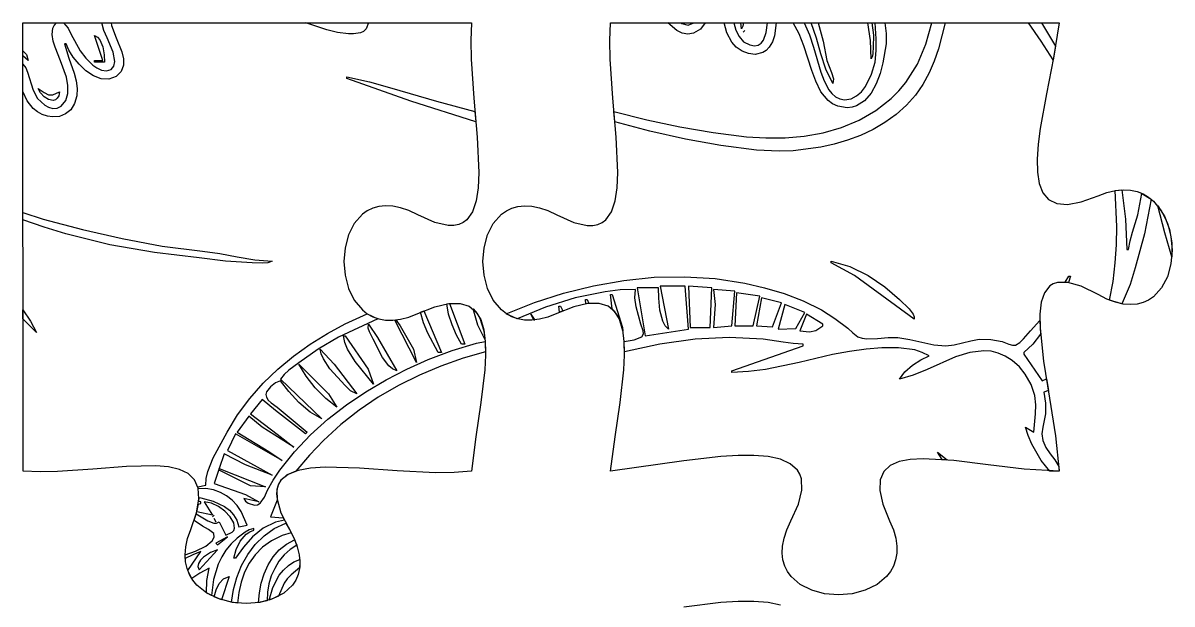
# Model space of a CAD drawing. Extents: x -47 to 700, y -217 to 268.
# Drawn here: x -46.8 to 132.5, y 174.4 to 265.1 of the extents above; entities that cross this region are included whole.
import ezdxf

# ---------------------------------------------------------------- set-up
doc = ezdxf.new("R2010")
doc.units = 0

msp = doc.modelspace()

# ---------------------------------------------------------------- linework, layer by layer
at = {"layer": 'Layer 1'}
for p, q in [((-46.77119, 265.09), (23.23151, 265.09001)), ((-46.76819, 195.09), (-46.77119, 265.09)), ((-42.226627, 263.282954), (-42.13019, 264.271661)), ((-42.13019, 264.271661), (-41.915826, 264.710324)), ((-41.915826, 264.710324), (-41.559664, 265.08997)), ((-41.559664, 265.08997), (-40.425364, 265.08997)), ((-40.425364, 265.08997), (-39.736728, 264.259872)), ((-39.736728, 264.259872), (-39.280734, 263.39241)), ((-34.128969, 263.927439), (-34.487224, 265.08997)), ((-34.487224, 265.08997), (-33.007214, 265.08997)), ((-33.629754, 262.793991), (-34.128969, 263.927439)), ((-33.007214, 265.08997), (-32.932804, 264.68794)), ((-32.932804, 264.68794), (-32.214622, 262.788272)), ((0.647061, 263.994672), (-2.648879, 265.09001)), ((-2.648879, 265.09001), (7.158791, 265.09001)), ((2.330365, 263.592295), (0.647061, 263.994672)), ((4.032371, 263.39297), (2.330365, 263.592295)), ((6.38349, 263.766728), (5.894472, 263.525043)), ((6.795506, 264.17018), (6.38349, 263.766728)), ((7.158791, 265.09001), (6.795506, 264.17018)), ((23.23151, 265.09001), (23.098992, 262.355781)), ((44.795437, 262.355771), (44.928, 265.09)), ((44.928, 265.09), (114.928, 265.09)), ((55.260939, 263.917486), (53.86139, 265.0902)), ((53.86139, 265.0902), (55.86385, 265.0902)), ((56.1053, 263.51926), (55.260939, 263.917486)), ((55.86385, 265.0902), (56.041619, 264.98995)), ((56.041619, 264.98995), (57.041163, 264.771613)), ((57.041163, 264.771613), (57.888019, 265.0902)), ((58.967353, 264.130233), (57.855989, 263.47946)), ((57.888019, 265.0902), (59.674479, 265.0902)), ((59.674479, 265.0902), (58.967353, 264.130233)), ((63.052478, 263.540706), (62.63559, 265.0902)), ((62.63559, 265.0902), (64.14609, 265.0902)), ((64.14609, 265.0902), (64.47044, 263.947051)), ((64.47044, 263.947051), (64.966097, 262.952734)), ((65.369215, 264.16934), (65.227623, 265.0902)), ((65.227623, 265.0902), (65.646718, 265.0902)), ((65.580121, 264.604716), (65.369215, 264.16934)), ((65.369215, 264.16934), (65.369215, 264.16934)), ((65.646718, 265.0902), (65.580121, 264.604716)), ((65.62915, 263.65102), (65.888047, 263.91044)), ((65.888047, 263.91044), (65.62915, 263.65102)), ((68.774204, 262.388603), (69.214244, 263.623722)), ((69.214244, 263.623722), (69.40313, 265.0902)), ((69.40313, 265.0902), (70.78031, 265.0902)), ((70.78031, 265.0902), (70.488676, 263.086816)), ((74.331691, 263.375656), (73.38991, 265.0902)), ((73.38991, 265.0902), (75.12882, 265.0902)), ((75.12882, 265.0902), (75.937216, 263.251378)), ((77.060322, 262.722278), (76.20731, 265.0902)), ((76.20731, 265.0902), (77.31009, 265.0902)), ((77.31009, 265.0902), (78.081287, 262.231461)), ((85.4523, 262.35688), (85.067321, 265.0902)), ((85.067321, 265.0902), (85.711727, 265.0902)), ((85.711727, 265.0902), (85.946077, 263.176601)), ((86.356051, 262.61491), (86.217558, 265.0902)), ((86.217558, 265.0902), (87.697568, 265.0902)), ((87.697568, 265.0902), (87.916471, 263.438652)), ((94.127085, 261.774417), (95.03868, 265.09023)), ((95.03868, 265.09023), (97.11504, 265.09023)), ((97.11504, 265.09023), (96.07831, 261.074653)), ((112.113125, 262.263751), (110.10968, 265.0902)), ((110.10968, 265.0902), (112.17622, 265.0902)), ((112.17622, 265.0902), (114.36575, 261.48785)), ((114.928, 265.09), (114.030913, 259.637148)), ((-42.035187, 262.255177), (-42.226627, 263.282954)), ((-41.742081, 261.31966), (-42.035187, 262.255177)), ((-40.014544, 261.83798), (-40.273441, 261.83798)), ((-40.273441, 261.83798), (-39.616292, 259.569801)), ((-39.612695, 260.83618), (-40.014544, 261.83798)), ((-39.280734, 263.39241), (-37.859298, 260.761844)), ((-34.31464, 259.24641), (-35.61017, 263.13299)), ((-35.61017, 263.13299), (-35.14365, 262.861965)), ((-35.14365, 262.861965), (-34.779935, 262.453901)), ((-34.779935, 262.453901), (-34.310861, 261.359461)), ((-32.673384, 260.54245), (-33.629754, 262.793991)), ((-32.214622, 262.788272), (-31.348322, 260.604595)), ((4.78633, 263.37277), (4.032371, 263.39297)), ((5.894472, 263.525043), (4.786326, 263.37282)), ((4.786326, 263.37282), (4.78633, 263.37277)), ((23.098992, 262.355781), (23.141401, 259.444776)), ((44.837805, 259.444766), (44.795437, 262.355771)), ((56.99402, 263.35078), (56.1053, 263.51926)), ((56.994026, 263.35078), (56.99402, 263.35078)), ((57.855989, 263.47946), (56.994026, 263.35078)), ((63.81536, 262.09763), (63.052478, 263.540706)), ((64.532141, 261.328546), (63.81536, 262.09763)), ((64.966097, 262.952734), (65.681555, 262.170874)), ((65.681555, 262.170874), (66.66531, 261.6651)), ((67.964172, 261.648007), (68.422864, 261.940041)), ((68.422864, 261.940041), (68.774204, 262.388603)), ((70.167642, 262.15945), (69.68787, 261.3199)), ((70.488676, 263.086816), (70.167642, 262.15945)), ((75.076327, 261.540835), (74.331691, 263.375656)), ((75.937216, 263.251378), (76.57102, 261.326791)), ((77.736905, 260.295323), (77.060322, 262.722278)), ((78.081287, 262.231461), (78.6697, 259.24664)), ((85.57892, 259.50554), (85.4523, 262.35688)), ((85.946077, 263.176601), (85.881743, 261.31938)), ((86.373997, 260.789171), (86.356051, 262.61491)), ((87.911507, 261.83821), (87.428129, 258.846425)), ((87.916471, 263.438652), (87.911507, 261.83821)), ((113.97662, 259.35826), (112.113125, 262.263751)), ((-46.771255, 259.95437), (-46.771255, 260.76207)), ((-46.771255, 260.76207), (-46.226471, 260.141981)), ((-46.226471, 260.141981), (-45.97337, 259.24692)), ((-40.892807, 259.174196), (-41.742081, 261.31966)), ((-38.929844, 259.735155), (-39.612695, 260.83618)), ((-37.859298, 260.761844), (-36.971794, 259.589681)), ((-34.310861, 261.359461), (-34.102835, 260.115286)), ((-34.102835, 260.115286), (-34.05574, 258.98699)), ((-32.452291, 259.081431), (-32.673384, 260.54245)), ((-31.348322, 260.604595), (-31.099472, 259.512305)), ((65.436071, 260.713268), (64.532141, 261.328546)), ((66.45026, 260.310483), (65.436071, 260.713268)), ((67.49782, 260.17888), (66.45026, 260.310483)), ((66.66531, 261.6651), (67.383272, 261.545394)), ((67.383272, 261.545394), (67.964172, 261.648007)), ((68.690572, 260.461323), (67.49782, 260.17888)), ((67.49782, 260.17888), (67.49782, 260.17888)), ((69.22193, 260.812247), (68.690572, 260.461323)), ((69.68787, 261.3199), (69.22193, 260.812247)), ((76.33805, 257.69273), (75.076327, 261.540835)), ((76.57102, 261.326791), (77.71988, 257.43331)), ((78.501868, 257.898123), (77.736905, 260.295323)), ((85.832989, 260.349861), (85.768023, 259.907501)), ((85.881743, 261.31938), (85.832989, 260.349861)), ((86.18345, 258.98774), (86.373997, 260.789171)), ((92.79359, 258.65569), (94.127085, 261.774417)), ((96.07831, 261.074653), (95.411905, 259.146208)), ((114.36575, 261.48785), (113.97662, 259.35826)), ((-45.97337, 259.24692), (-46.771255, 259.95437)), ((-46.77072, 254.3852), (-46.77072, 258.66659)), ((-46.77072, 258.66659), (-46.341645, 258.089615)), ((-45.97337, 259.24692), (-45.97337, 259.24692)), ((-39.996582, 256.61296), (-40.892807, 259.174196)), ((-39.616292, 259.569801), (-38.801404, 257.237334)), ((-38.02509, 258.636643), (-38.929844, 259.735155)), ((-36.957538, 257.642385), (-38.02509, 258.636643)), ((-36.971794, 259.589681), (-35.868544, 258.5126)), ((-35.868544, 258.5126), (-35.258688, 258.081686)), ((-35.61017, 258.98699), (-35.61017, 259.24641)), ((-35.61017, 259.24641), (-34.31464, 259.24641)), ((-34.05574, 258.98699), (-35.61017, 258.98699)), ((-33.018584, 257.82169), (-32.586384, 258.345172)), ((-32.586384, 258.345172), (-32.452291, 259.081431)), ((-31.101406, 258.476275), (-31.45006, 257.538926)), ((-31.099472, 259.512305), (-31.101406, 258.476275)), ((23.141401, 259.444776), (23.556348, 253.34251)), ((45.252687, 253.3425), (44.837805, 259.444766)), ((78.6697, 259.24664), (79.394536, 257.347446)), ((85.768023, 259.907501), (85.57892, 259.50554)), ((85.57892, 259.50554), (85.57892, 259.50554)), ((85.618033, 257.09087), (86.18345, 258.98774)), ((87.428129, 258.846425), (86.978299, 257.184287)), ((90.99514, 255.803633), (92.79359, 258.65569)), ((95.411905, 259.146208), (94.609003, 257.28685)), ((114.030913, 259.637148), (112.935662, 254.028438)), ((113.97662, 259.35826), (113.97662, 259.35826)), ((-46.341645, 258.089615), (-46.060171, 257.43308)), ((-46.060171, 257.43308), (-45.207192, 254.573307)), ((-39.747416, 255.319842), (-39.996582, 256.61296)), ((-38.801404, 257.237334), (-38.492668, 256.057214)), ((-35.786288, 256.85412), (-36.957538, 257.642385)), ((-34.570443, 256.373588), (-35.786288, 256.85412)), ((-35.258688, 258.081686), (-34.529367, 257.74311)), ((-34.529367, 257.74311), (-33.757145, 257.616552)), ((-33.757145, 257.616552), (-33.018584, 257.82169)), ((-32.241374, 256.74268), (-33.369104, 256.302528)), ((-31.45006, 257.538926), (-32.241374, 256.74268)), ((3.7729, 256.39645), (3.7729, 256.65586)), ((3.7729, 256.65586), (7.297051, 255.876337)), ((76.933587, 256.018507), (76.33805, 257.69273)), ((77.71988, 257.43331), (78.234345, 256.062655)), ((79.62002, 255.61947), (78.501868, 257.898123)), ((79.394536, 257.347446), (79.693713, 256.37165)), ((84.688541, 255.170955), (85.618033, 257.09087)), ((86.978299, 257.184287), (86.362405, 255.565886)), ((94.609003, 257.28685), (93.641251, 255.508721)), ((-44.030823, 254.157088), (-44.41945, 254.84202)), ((-44.41945, 254.84202), (-43.462072, 254.233775)), ((-39.746376, 254.094879), (-39.747416, 255.319842)), ((-38.492668, 256.057214), (-38.333927, 254.873289)), ((-38.333927, 254.873289), (-38.388327, 253.689648)), ((-33.369104, 256.302528), (-34.570443, 256.373588)), ((13.727219, 252.862149), (3.7729, 256.39645)), ((7.297051, 255.876337), (10.803966, 254.911173)), ((10.803966, 254.911173), (17.7643, 252.85558)), ((77.730726, 254.361555), (76.933587, 256.018507)), ((78.234345, 256.062655), (78.9864, 254.663039)), ((78.9864, 254.663039), (79.469539, 254.056925)), ((79.62003, 255.61947), (79.62002, 255.61947)), ((79.693713, 256.37165), (79.62003, 255.61947)), ((84.063559, 254.34714), (84.688541, 255.170955)), ((86.362405, 255.565886), (85.559973, 254.107146)), ((89.908102, 254.499351), (90.99514, 255.803633)), ((93.641251, 255.508721), (92.480299, 253.823963)), ((-46.121946, 252.952126), (-46.77072, 254.3852)), ((-45.19614, 251.73317), (-46.121946, 252.952126)), ((-45.207192, 254.573307), (-44.523892, 253.310501)), ((-44.523892, 253.310501), (-43.382811, 252.25148)), ((-43.44659, 253.563111), (-44.030823, 254.157088)), ((-43.462072, 254.233775), (-42.788377, 253.873102)), ((-42.76536, 253.150606), (-43.44659, 253.563111)), ((-42.788377, 253.873102), (-42.088152, 253.867312)), ((-42.08574, 253.01009), (-42.76536, 253.150606)), ((-42.088152, 253.867312), (-41.05118, 254.32371)), ((-41.719802, 253.093961), (-42.08574, 253.01009)), ((-42.08574, 253.01009), (-42.08574, 253.01009)), ((-41.411246, 253.327847), (-41.719802, 253.093961)), ((-41.181297, 253.73126), (-41.411246, 253.327847)), ((-41.05118, 254.32371), (-41.181297, 253.73126)), ((-40.835161, 252.07888), (-40.080084, 252.995436)), ((-40.080084, 252.995436), (-39.746376, 254.094879)), ((-38.388327, 253.689648), (-38.719011, 252.51038)), ((23.8828, 249.678), (13.727219, 252.862149)), ((17.7643, 252.85558), (23.7443, 251.25154)), ((23.556348, 253.34251), (24.087058, 247.283369)), ((45.783352, 247.283359), (45.252687, 253.3425)), ((78.846453, 252.966788), (77.730726, 254.361555)), ((79.560343, 252.444259), (78.846453, 252.966788)), ((79.469539, 254.056925), (80.033693, 253.569038)), ((80.033693, 253.569038), (80.686068, 253.241199)), ((80.686068, 253.241199), (81.43387, 253.11523)), ((81.43387, 253.11523), (82.445707, 253.261363)), ((82.445707, 253.261363), (83.319109, 253.691305)), ((84.550525, 252.92399), (83.313585, 252.132343)), ((83.319109, 253.691305), (84.063559, 254.34714)), ((85.559973, 254.107146), (84.550525, 252.92399)), ((86.29429, 251.420741), (88.68868, 253.28783)), ((88.68868, 253.28783), (89.908102, 254.499351)), ((92.480299, 253.823963), (91.097792, 252.244718)), ((112.935662, 254.028438), (111.977519, 248.638633)), ((-44.528771, 251.193753), (-45.19614, 251.73317)), ((-43.776536, 250.79041), (-44.528771, 251.193753)), ((-43.382811, 252.25148), (-42.781, 251.932267)), ((-42.781, 251.932267), (-42.12325, 251.747085)), ((-42.12325, 251.747085), (-41.458369, 251.77095)), ((-41.458369, 251.77095), (-40.835161, 252.07888)), ((-39.318315, 251.542787), (-40.133214, 250.882292)), ((-38.719011, 252.51038), (-39.318315, 251.542787)), ((23.7443, 251.25154), (23.882793, 249.678)), ((45.57867, 249.67823), (45.44018, 251.25178)), ((45.44018, 251.25178), (50.574418, 249.992253)), ((80.39775, 252.07912), (79.560343, 252.444259)), ((81.82867, 251.84813), (80.39775, 252.07912)), ((81.828677, 251.84813), (81.82867, 251.84813)), ((82.603407, 251.919562), (81.828677, 251.84813)), ((83.313585, 252.132343), (82.603407, 251.919562)), ((83.705953, 249.927779), (86.29429, 251.420741)), ((91.097792, 252.244718), (89.46538, 250.78313)), ((-42.970844, 250.53043), (-43.776536, 250.79041)), ((-42.1431, 250.4211), (-42.970844, 250.53043)), ((-42.143091, 250.4211), (-42.1431, 250.4211)), ((-41.097031, 250.513522), (-42.143091, 250.4211)), ((-40.133214, 250.882292), (-41.097031, 250.513522)), ((23.882793, 249.678), (23.8828, 249.678)), ((51.064132, 248.211045), (45.57867, 249.67823)), ((50.574418, 249.992253), (55.744416, 248.884331)), ((80.960166, 248.782191), (83.705953, 249.927779)), ((87.725404, 249.537463), (85.875041, 248.456041)), ((89.46538, 250.78313), (87.725404, 249.537463)), ((56.584726, 246.957768), (51.064132, 248.211045)), ((55.744416, 248.884331), (60.938972, 247.979317)), ((60.938972, 247.979317), (66.14688, 247.32851)), ((75.142229, 247.426125), (78.093425, 247.957224)), ((78.093425, 247.957224), (80.960166, 248.782191)), ((83.930991, 247.534109), (81.909951, 246.766914)), ((85.875041, 248.456041), (83.930991, 247.534109)), ((111.977519, 248.638633), (111.654637, 246.142935)), ((24.087058, 247.283369), (24.344237, 241.76751)), ((46.0405, 241.7675), (45.783352, 247.283359)), ((62.132968, 245.959104), (56.584726, 246.957768)), ((67.70137, 245.25576), (62.132968, 245.959104)), ((66.14688, 247.32851), (69.132459, 247.138521)), ((69.132459, 247.138521), (72.143074, 247.162142)), ((72.143074, 247.162142), (75.142229, 247.426125)), ((77.7037, 245.67771), (73.38988, 245.15039)), ((79.828622, 246.149699), (77.7037, 245.67771)), ((81.909951, 246.766914), (79.828622, 246.149699)), ((111.654637, 246.142935), (111.491759, 243.8425)), ((71.23397, 245.08575), (67.70137, 245.25576)), ((73.38988, 245.15039), (71.23394, 245.08579)), ((71.23394, 245.08579), (71.23397, 245.08575)), ((111.491759, 243.8425), (111.530795, 241.784175)), ((24.344237, 241.76751), (24.248599, 239.36961)), ((45.944851, 239.3696), (46.0405, 241.7675)), ((111.530795, 241.784175), (111.813654, 240.014805)), ((24.248599, 239.36961), (23.938592, 237.295088)), ((45.634836, 237.295078), (45.944851, 239.3696)), ((111.813654, 240.014805), (112.382246, 238.581235)), ((112.382246, 238.581235), (113.278479, 237.530313)), ((120.978, 238.09), (122.376633, 238.606979)), ((122.376633, 238.606979), (123.685031, 238.918564)), ((123.63697, 238.90941), (124.69478, 239.0262)), ((123.915891, 233.293651), (123.63697, 238.90941)), ((123.685031, 238.918564), (124.903195, 239.038856)), ((124.69478, 239.0262), (125.276168, 234.444023)), ((124.903195, 239.038856), (126.031125, 238.981953)), ((126.031125, 238.981953), (127.06882, 238.761954)), ((127.06882, 238.761954), (128.016281, 238.392959)), ((127.20781, 235.15047), (127.81501, 238.48101)), ((127.81501, 238.48101), (129.27073, 237.58908)), ((23.938592, 237.295088), (23.365556, 235.606465)), ((45.061794, 235.606455), (45.634836, 237.295078)), ((113.278479, 237.530313), (114.544262, 236.908882)), ((114.544262, 236.908882), (116.221506, 236.763789)), ((116.221506, 236.763789), (118.352119, 237.14188)), ((118.352119, 237.14188), (120.97801, 238.09)), ((120.97801, 238.09), (120.978, 238.09)), ((128.016281, 238.392959), (128.873508, 237.889066)), ((129.27073, 237.58908), (128.216918, 232.182441)), ((128.873508, 237.889066), (129.6405, 237.264375)), ((129.6405, 237.264375), (130.903781, 235.708994)), ((-46.769823, 234.37099), (-46.769823, 235.5182)), ((-46.769823, 235.5182), (-43.641843, 234.4609)), ((6.18927, 235.214385), (4.925989, 233.790254)), ((6.956262, 235.759389), (6.18927, 235.214385)), ((7.813489, 236.174219), (6.956262, 235.759389)), ((8.76095, 236.444777), (7.813489, 236.174219)), ((9.798645, 236.556963), (8.76095, 236.444777)), ((10.926575, 236.496679), (9.798645, 236.556963)), ((12.144739, 236.249824), (10.926575, 236.496679)), ((13.453137, 235.802301), (12.144739, 236.249824)), ((14.85177, 235.14001), (13.453137, 235.802301)), ((17.46988, 233.961348), (14.85177, 235.14001)), ((23.365556, 235.606465), (22.480828, 234.36626)), ((26.622219, 233.790244), (27.8855, 235.214375)), ((27.8855, 235.214375), (28.652492, 235.759379)), ((28.652492, 235.759379), (29.509719, 236.174209)), ((29.509719, 236.174209), (30.45718, 236.444767)), ((30.45718, 236.444767), (31.494875, 236.556953)), ((31.494875, 236.556953), (32.622805, 236.496669)), ((32.622805, 236.496669), (33.840969, 236.249814)), ((33.840969, 236.249814), (35.149367, 235.802291)), ((35.149367, 235.802291), (36.548, 235.14)), ((36.548, 235.14), (39.16611, 233.961338)), ((44.177062, 234.36625), (45.061794, 235.606455)), ((126.37794, 232.442974), (127.20781, 235.15047)), ((131.40653, 232.31652), (130.31099, 236.54004)), ((130.31099, 236.54004), (131.389577, 234.826889)), ((130.903781, 235.708994), (131.806125, 233.839609)), ((-43.45593, 233.185456), (-46.769823, 234.37099)), ((-43.641843, 234.4609), (-37.505537, 232.840385)), ((-40.083382, 232.146514), (-43.45593, 233.185456)), ((4.925989, 233.790254), (4.023645, 232.014619)), ((19.581652, 233.481182), (17.46988, 233.961348)), ((20.462868, 233.483498), (19.581652, 233.481182)), ((21.235748, 233.636992), (20.462868, 233.483498)), ((21.906374, 233.933852), (21.235748, 233.636992)), ((22.480828, 234.36626), (21.906374, 233.933852)), ((25.719875, 232.014609), (26.622219, 233.790244)), ((39.16611, 233.961338), (41.277883, 233.481172)), ((41.277883, 233.481172), (42.159099, 233.483488)), ((42.159099, 233.483488), (42.931979, 233.636982)), ((42.931979, 233.636982), (43.602606, 233.933842)), ((43.602606, 233.933842), (44.177062, 234.36625)), ((123.865048, 230.47336), (123.915891, 233.293651)), ((125.276168, 234.444023), (125.48026, 229.70946)), ((131.389577, 234.826889), (132.111573, 232.85826)), ((131.806125, 233.839609), (132.347531, 231.769014)), ((-33.210204, 230.467225), (-40.083382, 232.146514)), ((-37.505537, 232.840385), (-31.300738, 231.415178)), ((-31.300738, 231.415178), (-25.048141, 230.260454)), ((4.023645, 232.014619), (3.482239, 230.000274)), ((25.178469, 230.000264), (25.719875, 232.014609)), ((125.973888, 231.080925), (126.37794, 232.442974)), ((128.216918, 232.182441), (126.77579, 226.85948)), ((132.48657, 228.59685), (131.40653, 232.31652)), ((132.111573, 232.85826), (132.477172, 230.744723)), ((132.347531, 231.769014), (132.528, 229.61)), ((-26.246061, 229.250761), (-33.210204, 230.467225)), ((-25.048141, 230.260454), (-18.768443, 229.45139)), ((3.482239, 230.000274), (3.30177, 227.86001)), ((24.998, 227.86), (25.178469, 230.000264)), ((123.66697, 227.63671), (123.865048, 230.47336)), ((125.48026, 229.70946), (125.73968, 229.70946)), ((125.73968, 229.70946), (125.973888, 231.080925)), ((132.528, 229.61), (132.347531, 227.475361)), ((132.477172, 230.744723), (132.48657, 228.59685)), ((-19.286723, 228.41476), (-26.246061, 229.250761)), ((-15.151629, 227.92567), (-19.286723, 228.41476)), ((-18.768443, 229.45139), (-16.054399, 229.073787)), ((-16.054399, 229.073787), (-13.333293, 228.578284)), ((-10.995753, 227.63755), (-15.151629, 227.92567)), ((-13.333293, 228.578284), (-10.609262, 228.130726)), ((-10.609262, 228.130726), (-7.886443, 227.89696)), ((-7.886443, 227.89696), (-8.5384, 227.640084)), ((3.30177, 227.86001), (3.482239, 225.706621)), ((25.178469, 225.706611), (24.998, 227.86)), ((79.36067, 227.63688), (79.36067, 227.89629)), ((79.36067, 227.89629), (82.253649, 227.049833)), ((132.48657, 228.59685), (132.48657, 228.59685)), ((-9.355023, 227.57505), (-10.995753, 227.63755)), ((-8.5384, 227.640084), (-9.355083, 227.57502)), ((-9.355083, 227.57502), (-9.355023, 227.57505)), ((82.98784, 225.65095), (79.36067, 227.63688)), ((82.253649, 227.049833), (85.088789, 225.671451)), ((123.328224, 224.737838), (123.66697, 227.63671)), ((126.77579, 226.85948), (125.976385, 224.244281)), ((132.347531, 227.475361), (131.806125, 225.477891)), ((3.482239, 225.706621), (4.023645, 223.652901)), ((25.719875, 223.652891), (25.178469, 225.706611)), ((42.239112, 224.067652), (46.969684, 224.901204)), ((46.969684, 224.901204), (51.737546, 225.380762)), ((51.737546, 225.380762), (56.505014, 225.480849)), ((56.505014, 225.480849), (61.234409, 225.175984)), ((61.234409, 225.175984), (65.888047, 224.44069)), ((65.888047, 224.44069), (68.9621, 223.730645)), ((92.31543, 218.82759), (82.98784, 225.65095)), ((85.088789, 225.671451), (87.715644, 223.915656)), ((113.993765, 224.376575), (113.443, 224.033437)), ((114.644514, 224.58813), (113.993765, 224.376575)), ((116.269484, 224.587617), (114.644514, 224.58813)), ((115.84161, 224.64101), (116.41211, 225.56395)), ((116.36147, 224.56971), (115.84161, 224.64101)), ((118.364963, 223.974155), (116.269484, 224.587617)), ((116.67101, 225.56395), (116.36147, 224.5697)), ((116.36147, 224.5697), (116.36147, 224.56971)), ((116.41211, 225.56395), (116.67101, 225.56395)), ((122.78847, 221.8169), (123.328224, 224.737838)), ((125.976385, 224.244281), (124.91958, 221.73421)), ((131.806125, 225.477891), (130.903781, 223.730381)), ((4.023645, 223.652901), (4.925989, 221.811641)), ((26.622219, 221.811631), (25.719875, 223.652891)), ((33.040562, 221.440486), (37.583511, 222.905587)), ((37.583511, 222.905587), (42.239112, 224.067652)), ((44.051485, 223.137205), (39.374844, 222.166043)), ((46.414066, 223.399988), (44.051485, 223.137205)), ((45.16278, 220.45023), (44.900779, 222.71418)), ((44.900779, 222.71418), (45.160195, 222.71418)), ((45.160195, 222.71418), (46.800925, 217.53207)), ((48.787817, 223.49139), (46.414066, 223.399988)), ((48.711688, 222.166713), (48.787817, 223.49139)), ((52.414534, 223.75081), (49.0461, 223.75081)), ((49.0461, 223.75081), (50.3418, 216.23705)), ((52.439771, 222.138834), (52.414534, 223.75081)), ((56.560024, 224.00971), (52.673954, 224.00971)), ((52.673954, 224.00971), (53.969484, 217.27317)), ((57.07834, 217.27317), (56.560024, 224.00971)), ((60.70545, 223.75081), (57.07828, 224.00971)), ((57.07828, 224.00971), (57.3377, 217.53207)), ((60.44655, 217.53207), (60.70545, 223.75081)), ((64.333136, 223.23249), (60.964866, 223.49139)), ((60.964866, 223.49139), (61.223763, 221.15975)), ((63.81482, 217.79148), (64.333136, 223.23249)), ((64.59202, 222.97359), (64.33313, 217.79148)), ((68.21971, 222.45528), (64.59202, 222.97359)), ((67.18308, 217.79148), (68.21971, 222.45528)), ((68.9621, 223.730645), (72.023141, 222.838356)), ((72.023141, 222.838356), (74.99631, 221.710862)), ((87.715644, 223.915656), (89.98377, 221.93696)), ((112.617893, 222.981284), (112.122141, 221.489414)), ((113.443, 224.033437), (112.617893, 222.981284)), ((120.978, 222.69), (118.364963, 223.974155)), ((122.376633, 221.984115), (120.978, 222.69)), ((129.6405, 222.345625), (128.873508, 221.824528)), ((130.903781, 223.730381), (129.6405, 222.345625)), ((4.925989, 221.811641), (6.18927, 220.295635)), ((14.85177, 219.74001), (17.499543, 220.793623)), ((17.499543, 220.793623), (19.692395, 221.30501)), ((19.354937, 221.25295), (19.807622, 221.31705)), ((19.652553, 219.610827), (19.354937, 221.25295)), ((19.692395, 221.30501), (21.467122, 221.31624)), ((19.807622, 221.31705), (22.168202, 214.94225)), ((21.467122, 221.31624), (22.86052, 220.869385)), ((22.86052, 220.869385), (23.909387, 220.006514)), ((27.8855, 220.295625), (26.622219, 221.811631)), ((28.647947, 219.69783), (33.040562, 221.440486)), ((34.787915, 220.714988), (30.320717, 218.92113)), ((39.374844, 222.166043), (34.787915, 220.714988)), ((39.195773, 220.793613), (36.548, 219.74)), ((36.95083, 219.92055), (36.86866, 220.90085)), ((36.86866, 220.90085), (37.128076, 220.90085)), ((37.128076, 220.90085), (37.454154, 220.13914)), ((41.388625, 221.305), (39.195773, 220.793613)), ((41.05084, 221.25225), (41.01415, 221.93696)), ((41.01415, 221.93696), (41.273566, 221.93696)), ((41.503526, 221.31633), (41.05084, 221.25223)), ((41.05084, 221.25223), (41.05084, 221.25225)), ((41.273566, 221.93696), (41.503526, 221.31633)), ((43.163352, 221.31623), (41.388625, 221.305)), ((44.55675, 220.869375), (43.163352, 221.31623)), ((45.605617, 220.006504), (44.55675, 220.869375)), ((48.919449, 220.753455), (48.711688, 222.166713)), ((49.650814, 218.05038), (48.919449, 220.753455)), ((52.611412, 220.262638), (52.439771, 222.138834)), ((61.223763, 221.15975), (60.96487, 217.53207)), ((68.47862, 222.19587), (67.701406, 217.79148)), ((71.58799, 221.41865), (68.47862, 222.19587)), ((70.20616, 217.66177), (71.58799, 221.41865)), ((72.10581, 221.15975), (71.0697, 217.27317)), ((75.21518, 219.86422), (72.10581, 221.15975)), ((74.99631, 221.710862), (77.806747, 220.2952)), ((89.98377, 221.93696), (91.498205, 220.46254)), ((112.122141, 221.489414), (111.908693, 219.615571)), ((123.685031, 221.495811), (122.376633, 221.984115)), ((124.67104, 221.25725), (122.78847, 221.8169)), ((124.903195, 221.210988), (123.685031, 221.495811)), ((124.91958, 221.73421), (124.67101, 221.25724)), ((124.67101, 221.25724), (124.67104, 221.25725)), ((126.031125, 221.115547), (124.903195, 221.210988)), ((127.06882, 221.195389), (126.031125, 221.115547)), ((128.016281, 221.436416), (127.06882, 221.195389)), ((128.873508, 221.824528), (128.016281, 221.436416)), ((-46.769233, 218.91149), (-46.769233, 220.2835)), ((-46.769233, 220.2835), (-45.578043, 218.542963)), ((-44.678923, 216.75555), (-46.769233, 218.91149)), ((8.624864, 218.92174), (2.477434, 216.02114)), ((3.514064, 218.09337), (6.952094, 219.69844)), ((6.18927, 220.295635), (6.956262, 219.69485)), ((6.952094, 219.69844), (8.624864, 218.92174)), ((6.956262, 219.69485), (7.813489, 219.217676)), ((7.813489, 219.217676), (8.76095, 218.878212)), ((8.76095, 218.878212), (9.798645, 218.690557)), ((10.926575, 218.66881), (12.144739, 218.827071)), ((12.144739, 218.827071), (13.453137, 219.179437)), ((13.453137, 219.179437), (14.85177, 219.74001)), ((15.254927, 219.92125), (15.758255, 220.13984)), ((15.702403, 218.278128), (15.254927, 219.92125)), ((15.758255, 220.13984), (18.541035, 213.6467)), ((20.189892, 217.941534), (19.652553, 219.610827)), ((24.216706, 217.928139), (23.466837, 220.45093)), ((23.466837, 220.45093), (24.064124, 219.808017)), ((23.909387, 220.006514), (24.65052, 218.769698)), ((24.064124, 219.808017), (24.537854, 219.014733)), ((24.537854, 219.014733), (25.153557, 217.02169)), ((24.65052, 218.769698), (25.120715, 217.201006)), ((28.652492, 219.69484), (27.8855, 220.295625)), ((30.320717, 218.92113), (28.647947, 219.69783)), ((29.509719, 219.217666), (28.652492, 219.69484)), ((30.45718, 218.878202), (29.509719, 219.217666)), ((31.494875, 218.690547), (30.45718, 218.878202)), ((32.93353, 218.69789), (32.464307, 219.60532)), ((32.464307, 219.60532), (33.121114, 218.71546)), ((33.840969, 218.827061), (32.622805, 218.6688)), ((35.149367, 219.179427), (33.840969, 218.827061)), ((36.548, 219.74), (35.149367, 219.179427)), ((37.454154, 220.13914), (36.950827, 219.92055)), ((36.950827, 219.92055), (36.95083, 219.92055)), ((45.760068, 219.807317), (45.16278, 220.45023)), ((46.34675, 218.769688), (45.605617, 220.006504)), ((46.233798, 219.014033), (45.760068, 219.807317)), ((46.8495, 217.02099), (46.233798, 219.014033)), ((46.816945, 217.200996), (46.34675, 218.769688)), ((53.073351, 218.511117), (52.611412, 220.262638)), ((73.83387, 217.40287), (75.21518, 219.86422)), ((75.47412, 219.60532), (74.43801, 217.01427)), ((78.06518, 218.05038), (75.47412, 219.60532)), ((77.806747, 220.2952), (79.929531, 218.943808)), ((79.929531, 218.943808), (81.952227, 217.44525)), ((91.498205, 220.46254), (92.141382, 219.605611)), ((92.141382, 219.605611), (92.305467, 219.199297)), ((92.305467, 219.199297), (92.31541, 218.82759)), ((92.31541, 218.82759), (92.31543, 218.82759)), ((111.908693, 219.615571), (111.9305, 217.4175)), ((-45.578043, 218.542963), (-44.678923, 216.75555)), ((0.736039, 216.598257), (3.514064, 218.09337)), ((7.118422, 217.426973), (7.140685, 218.0516)), ((7.283217, 216.859915), (7.118422, 217.426973)), ((7.140685, 218.0516), (8.52299, 215.978)), ((9.798645, 218.690557), (10.926575, 218.66881)), ((11.237597, 218.69859), (11.425182, 218.71619)), ((14.654447, 212.09227), (11.237597, 218.69859)), ((11.425182, 218.71619), (12.107311, 217.79222)), ((12.107311, 217.79222), (14.180051, 214.16505)), ((16.411696, 216.675818), (15.702403, 218.278128)), ((20.883621, 216.350269), (20.189892, 217.941534)), ((25.277577, 215.71944), (24.216706, 217.928139)), ((25.120715, 217.201006), (25.35677, 215.34251)), ((25.153557, 217.02169), (25.277577, 215.71944)), ((32.622805, 218.6688), (31.494875, 218.690547)), ((33.121114, 218.71546), (32.93353, 218.69786)), ((32.93353, 218.69786), (32.93353, 218.69789)), ((46.800925, 217.53207), (46.8495, 217.02099)), ((47.053, 215.3425), (46.816945, 217.200996)), ((49.999571, 217.044774), (49.650814, 218.05038)), ((50.035248, 216.532306), (49.999571, 217.044774)), ((50.3418, 216.23705), (57.07834, 217.27317)), ((53.45815, 217.803641), (53.073351, 218.511117)), ((53.969484, 217.27317), (53.45815, 217.803641)), ((57.3377, 217.53207), (60.44655, 217.53207)), ((60.96487, 217.53207), (63.81482, 217.79148)), ((64.33313, 217.79148), (67.18308, 217.79148)), ((67.701406, 217.79148), (70.20616, 217.66177)), ((71.0697, 217.27317), (73.83387, 217.40287)), ((74.43801, 217.01427), (75.948, 216.88921)), ((75.948, 216.88921), (76.971381, 217.055364)), ((76.971381, 217.055364), (78.06518, 217.79148)), ((78.06518, 217.79148), (78.06518, 218.05038)), ((81.952227, 217.44525), (82.700788, 216.733586)), ((109.368244, 215.796525), (110.452817, 217.01323)), ((110.452817, 217.01323), (111.893037, 218.62502)), ((111.893037, 218.62502), (111.993287, 216.52489)), ((111.9305, 217.4175), (112.491672, 212.279648)), ((-44.678923, 216.75555), (-44.678923, 216.75555)), ((-1.960028, 214.924093), (0.736039, 216.598257)), ((2.477434, 216.02114), (-0.713319, 214.180411)), ((3.454543, 215.196158), (3.254097, 216.23775)), ((3.254097, 216.23775), (3.513513, 216.23775)), ((3.857934, 214.18344), (3.454543, 215.196158)), ((3.513513, 216.23775), (7.097793, 211.05564)), ((7.875007, 215.71944), (7.283217, 216.859915)), ((9.33694, 212.868814), (7.875007, 215.71944)), ((8.52299, 215.978), (11.545587, 210.79674)), ((18.022717, 213.6467), (16.411696, 216.675818)), ((21.650407, 214.94223), (20.883621, 216.350269)), ((23.982576, 215.11478), (25.356656, 215.34577)), ((25.356656, 215.34577), (25.396966, 213.76344)), ((25.35677, 215.34251), (25.395481, 213.23628)), ((47.091711, 213.23627), (47.053, 215.3425)), ((47.05304, 215.34512), (48.587401, 215.610788)), ((47.09283, 213.76279), (47.05304, 215.34512)), ((48.587401, 215.610788), (49.78052, 216.10735)), ((49.78052, 216.10735), (50.035248, 216.532306)), ((58.11543, 215.71771), (52.58883, 214.962914)), ((63.432895, 215.96857), (58.11543, 215.71771)), ((68.73803, 215.71771), (63.432895, 215.96857)), ((71.842846, 215.254284), (68.73803, 215.71771)), ((73.402546, 215.033875), (71.842846, 215.254284)), ((75.948, 216.88921), (75.948, 216.88921)), ((82.700788, 216.733586), (83.506657, 216.10683)), ((83.506657, 216.10683), (84.158416, 215.879905)), ((84.158416, 215.879905), (84.901942, 215.775062)), ((84.901942, 215.775062), (86.552487, 215.807863)), ((86.552487, 215.807863), (88.234675, 215.95772)), ((88.234675, 215.95772), (89.724887, 215.97712)), ((89.724887, 215.97712), (91.589802, 215.67395)), ((91.589802, 215.67395), (93.482013, 215.239805)), ((93.482013, 215.239805), (95.374098, 214.850435)), ((99.823122, 215.137783), (101.131233, 215.486215)), ((101.131233, 215.486215), (102.420747, 215.71771)), ((102.420747, 215.71771), (104.248396, 215.688025)), ((104.248396, 215.688025), (106.048437, 215.37199)), ((106.048437, 215.37199), (107.078514, 214.943989)), ((108.121177, 214.81079), (108.757391, 215.205493)), ((108.757391, 215.205493), (109.368244, 215.796525)), ((111.993287, 216.52489), (110.796889, 214.962706)), ((-4.547535, 213.072486), (-1.960028, 214.924093)), ((-0.713319, 214.180411), (-3.740796, 212.04878)), ((-0.21703, 213.413727), (-0.373063, 214.16501)), ((-0.373063, 214.16501), (1.786497, 211.83285)), ((0.109617, 212.640314), (-0.21703, 213.413727)), ((5.086246, 212.24534), (3.857934, 214.18344)), ((14.180051, 214.16505), (14.654447, 212.09227)), ((16.468826, 212.52372), (20.176246, 213.958533)), ((18.541035, 213.6467), (18.022717, 213.6467)), ((20.176246, 213.958533), (23.982576, 215.11478)), ((22.168202, 214.94225), (21.650407, 214.94223)), ((25.396966, 213.76344), (21.89177, 212.743745)), ((52.58883, 214.962914), (47.09283, 213.76279)), ((63.81535, 210.79501), (74.95625, 214.68159)), ((74.95625, 214.94049), (73.402546, 215.033875)), ((74.95625, 214.68159), (74.95625, 214.94049)), ((82.179316, 213.81197), (79.5605, 213.309287)), ((84.80215, 214.16328), (82.179316, 213.81197)), ((87.243428, 214.360584), (84.80215, 214.16328)), ((89.840545, 214.38019), (87.243428, 214.360584)), ((92.379942, 214.032184), (89.840545, 214.38019)), ((93.561258, 213.660977), (92.379942, 214.032184)), ((94.64806, 213.12665), (93.561258, 213.660977)), ((95.374098, 214.850435), (97.238637, 214.68159)), ((97.238637, 214.68159), (98.518296, 214.820283)), ((98.518296, 214.820283), (99.823122, 215.137783)), ((100.964195, 213.659519), (98.750532, 212.967642)), ((103.179776, 213.916027), (100.964195, 213.659519)), ((104.287205, 213.82394), (103.179776, 213.916027)), ((105.393817, 213.554515), (104.287205, 213.82394)), ((106.49918, 213.084922), (105.393817, 213.554515)), ((107.078514, 214.943989), (107.61629, 214.773725)), ((107.61629, 214.773725), (108.121177, 214.81079)), ((110.796889, 214.962706), (109.416187, 213.64497)), ((109.416187, 213.64497), (109.416187, 213.38607)), ((109.416187, 213.38607), (112.266657, 209.24058)), ((-6.999881, 211.045048), (-4.547535, 213.072486)), ((-3.740796, 212.04878), (-5.294885, 210.880596)), ((-2.596304, 209.9306), (-3.741343, 211.83285)), ((-3.741343, 211.83285), (0.922457, 207.16906)), ((1.121978, 211.093489), (0.109617, 212.640314)), ((1.786497, 211.83285), (5.327357, 207.16906)), ((7.917897, 208.72348), (5.086246, 212.24534)), ((10.333959, 211.564122), (9.33694, 212.868814)), ((13.141091, 211.037716), (16.468826, 212.52372)), ((21.89177, 212.743745), (18.448023, 211.528272)), ((25.395481, 213.23628), (25.273645, 210.924385)), ((46.969875, 210.924375), (47.091711, 213.23627)), ((74.326589, 212.094176), (69.083758, 211.006695)), ((79.5605, 213.309287), (74.326589, 212.094176)), ((90.858763, 210.640116), (92.024361, 211.667927)), ((92.024361, 211.667927), (93.335859, 212.518308)), ((93.335859, 212.518308), (94.64806, 213.12665)), ((98.750532, 212.967642), (94.342803, 211.008389)), ((107.60286, 212.39233), (106.49918, 213.084922)), ((108.706127, 211.420071), (107.60286, 212.39233)), ((112.491672, 212.279648), (113.42925, 206.537813)), ((-9.290465, 208.843387), (-6.999881, 211.045048)), ((-6.013281, 210.226104), (-6.590756, 209.50113)), ((-5.294885, 210.880596), (-6.013281, 210.226104)), ((-1.153215, 208.122615), (-2.596304, 209.9306)), ((3.513517, 208.46458), (1.121978, 211.093489)), ((7.097793, 211.05564), (7.917897, 208.72348)), ((9.886146, 209.371905), (13.141091, 211.037716)), ((10.911201, 211.09185), (10.333959, 211.564122)), ((11.545587, 210.79674), (10.911201, 211.09185)), ((15.084828, 210.113263), (11.821289, 208.49496)), ((18.448023, 211.528272), (15.084828, 210.113263)), ((25.273645, 210.924385), (24.69552, 205.851885)), ((46.39175, 205.851875), (46.969875, 210.924375)), ((63.81535, 210.53559), (63.81535, 210.79501)), ((66.453793, 210.663548), (63.81535, 210.53559)), ((69.083758, 211.006695), (66.453793, 210.663548)), ((89.98426, 209.49948), (90.858763, 210.640116)), ((92.155653, 210.106315), (89.98426, 209.49948)), ((94.342803, 211.008389), (92.155653, 210.106315)), ((109.6322, 210.2767), (108.706127, 211.420071)), ((110.543939, 208.669759), (109.6322, 210.2767)), ((-11.392687, 206.469113), (-9.290465, 208.843387)), ((-8.164474, 208.268044), (-8.748017, 207.484945)), ((-7.344684, 208.890213), (-8.164474, 208.268044)), ((-6.590756, 209.24171), (-7.344684, 208.890213)), ((-6.590756, 209.50113), (-0.113636, 203.28239)), ((-5.289416, 207.556223), (-6.590756, 209.24171)), ((0.485642, 206.485615), (-1.153215, 208.122615)), ((4.34315, 207.679915), (3.513517, 208.46458)), ((6.729658, 207.520022), (9.886146, 209.371905)), ((11.821289, 208.49496), (8.676509, 206.669604)), ((111.14373, 206.90843), (110.543939, 208.669759)), ((112.266657, 209.24058), (112.921397, 209.55064)), ((112.921397, 209.55064), (113.234037, 207.69339)), ((-13.279944, 203.923838), (-11.392687, 206.469113)), ((-9.441232, 206.30546), (-11.254562, 204.06012)), ((-7.368492, 204.57791), (-9.441232, 206.30546)), ((-8.748017, 207.484945), (-8.856787, 207.067342)), ((-8.856787, 207.067342), (-8.793206, 206.65066)), ((-8.793206, 206.65066), (-8.489749, 206.185029)), ((-3.70455, 205.832113), (-5.289416, 207.556223)), ((2.217987, 205.09632), (0.485642, 206.485615)), ((0.922457, 207.16906), (2.217987, 205.09632)), ((3.697295, 205.475805), (6.729658, 207.520022)), ((5.327357, 207.16906), (4.34315, 207.679915)), ((8.676509, 206.669604), (5.669593, 204.633438)), ((111.302125, 205.494996), (111.14373, 206.90843)), ((113.234037, 207.69339), (112.525557, 207.42674)), ((112.525557, 207.42674), (112.773538, 205.754841)), ((113.42925, 206.537813), (114.366828, 200.653945)), ((-8.489749, 206.185029), (-8.045409, 205.791091)), ((-8.045409, 205.791091), (-7.109076, 205.09623)), ((-2.704692, 200.95075), (-7.368492, 204.57791)), ((-7.109076, 205.09623), (-2.445276, 201.20964)), ((-1.943506, 204.322971), (-3.70455, 205.832113)), ((0.814723, 203.23299), (3.697295, 205.475805)), ((5.669593, 204.633438), (2.819644, 202.382702)), ((24.69552, 205.851885), (23.91677, 200.461573)), ((45.613, 200.461563), (46.39175, 205.851875)), ((111.222197, 204.05979), (111.302125, 205.494996)), ((112.773538, 205.754841), (112.784977, 204.05847)), ((-14.925636, 201.20917), (-13.279944, 203.923838)), ((-11.513972, 203.7144), (-13.327302, 201.20964)), ((-9.441232, 201.98737), (-11.513972, 203.7144)), ((-11.254562, 204.06012), (-7.109082, 200.90785)), ((-0.113636, 203.28239), (-1.943506, 204.322971)), ((-1.89239, 200.785313), (0.814723, 203.23299)), ((110.97113, 201.20851), (111.222197, 204.05979)), ((112.784977, 204.05847), (112.375724, 201.98393)), ((-17.077561, 197.218703), (-14.925636, 201.20917)), ((-13.586712, 200.95075), (-14.882242, 198.35969)), ((-6.331862, 196.80526), (-13.586712, 200.95075)), ((-13.327302, 201.20964), (-8.404602, 198.18709)), ((-4.518022, 198.878), (-9.441232, 201.98737)), ((-7.109082, 200.90785), (-4.518022, 198.878)), ((-2.445276, 201.20964), (-2.704692, 200.95075)), ((2.819644, 202.382702), (0.145766, 199.91364)), ((110.066974, 200.691991), (109.6756, 201.98573)), ((109.6756, 201.98573), (110.97113, 201.20851)), ((112.375724, 201.98393), (112.237932, 200.919113)), ((112.237932, 200.919113), (112.352437, 199.91299)), ((-4.398378, 198.12651), (-1.89239, 200.785313)), ((0.145766, 199.91364), (-2.078028, 197.59969)), ((23.91677, 200.461573), (23.23177, 195.09001)), ((44.928, 195.09), (45.613, 200.461563)), ((110.667109, 199.308709), (110.066974, 200.691991)), ((112.09355, 196.80361), (110.667109, 199.308709)), ((112.352437, 199.91299), (112.854756, 198.790697)), ((114.366828, 200.653945), (114.928, 195.09)), ((-15.400032, 197.84137), (-16.177762, 195.50973)), ((-12.031762, 196.11435), (-15.400032, 197.84137)), ((-14.882242, 198.35969), (-10.218442, 195.81204)), ((-8.404602, 198.18709), (-6.331862, 196.80526)), ((-6.677574, 195.25032), (-4.398378, 198.12651)), ((-2.078028, 197.59969), (-4.185234, 195.12581)), ((62.125031, 197.392734), (56.373, 196.71125)), ((64.810324, 197.568096), (62.125031, 197.392734)), ((67.293, 197.5825), (64.810324, 197.568096)), ((69.516457, 197.39792), (67.293, 197.5825)), ((71.424094, 196.976328), (69.516457, 197.39792)), ((96.638194, 196.92655), (95.943663, 198.09908)), ((95.943663, 198.09908), (97.461403, 196.86092)), ((112.854756, 198.790697), (113.528746, 197.805665)), ((113.528746, 197.805665), (114.246196, 196.861051)), ((-35.870065, 195.442969), (-41.360846, 195.064043)), ((-30.642721, 195.865723), (-35.870065, 195.442969)), ((-26.02569, 195.97125), (-30.642721, 195.865723)), ((-24.05444, 195.792224), (-26.02569, 195.97125)), ((-22.365846, 195.398496), (-24.05444, 195.792224)), ((-17.914213, 195.066161), (-17.077561, 197.218703)), ((-16.177762, 195.50973), (-16.954975, 193.17758)), ((-16.177253, 195.25035), (-16.177253, 195.50977)), ((-16.177253, 195.50977), (-8.922913, 192.65982)), ((-7.886282, 194.4731), (-12.031762, 196.11435)), ((-10.218442, 195.81204), (-7.886282, 194.4731)), ((-1.885876, 195.582285), (-3.840496, 195.227119)), ((0.39927, 195.72751), (-1.885876, 195.582285)), ((5.716223, 195.580088), (0.39927, 195.72751)), ((11.62052, 195.16876), (5.716223, 195.580088)), ((56.373, 196.71125), (44.928, 195.09)), ((72.959309, 196.279697), (71.424094, 196.976328)), ((74.0655, 195.27), (72.959309, 196.279697)), ((88.55926, 195.991672), (87.562375, 195.068906)), ((89.949484, 196.599277), (88.55926, 195.991672)), ((91.685061, 196.936033), (89.949484, 196.599277)), ((93.718, 197.04625), (91.685061, 196.936033)), ((98.484016, 196.764316), (93.718, 197.04625)), ((97.4614, 196.86095), (96.638194, 196.92655)), ((97.461403, 196.86092), (97.4614, 196.86095)), ((103.863625, 196.107969), (98.484016, 196.764316)), ((109.472922, 195.431699), (103.863625, 196.107969)), ((113.45625, 195.1324), (112.09355, 196.80361)), ((114.246196, 196.861051), (114.878897, 195.86001)), ((114.878897, 195.86001), (114.927997, 195.09003)), ((-44.096628, 195.003845), (-46.76819, 195.09)), ((-41.360846, 195.064043), (-44.096628, 195.003845)), ((-21.003268, 194.744934), (-22.365846, 195.398496)), ((-20.010065, 193.786406), (-21.003268, 194.744934)), ((-19.429596, 192.477781), (-20.010065, 193.786406)), ((-18.249986, 192.9182), (-18.160709, 193.986477)), ((-18.160709, 193.986477), (-17.914213, 195.066161)), ((-11.254553, 192.83241), (-16.177253, 195.25035)), ((-8.620604, 192.14146), (-7.71546, 193.732239)), ((-7.71546, 193.732239), (-6.677574, 195.25032)), ((-6.51323, 193.69501), (-6.879161, 193.105788)), ((-5.625141, 194.478577), (-6.62771, 193.534799)), ((-5.403357, 194.614024), (-6.51323, 193.69501)), ((-4.185234, 195.12581), (-5.625141, 194.478577)), ((-3.840496, 195.227119), (-5.403357, 194.614024)), ((17.622317, 194.877432), (11.62052, 195.16876)), ((20.506702, 194.896739), (17.622317, 194.877432)), ((23.23177, 195.09001), (20.506702, 194.896739)), ((23.23177, 195.09001), (23.23177, 195.09001)), ((44.928, 195.09), (44.928, 195.09)), ((44.928, 195.09), (44.928, 195.09)), ((74.440024, 194.635868), (74.0655, 195.27)), ((74.686066, 193.909209), (74.440024, 194.635868)), ((74.764406, 192.159297), (74.686066, 193.909209)), ((87.006818, 193.786667), (86.940578, 192.100645)), ((87.562375, 195.068906), (87.006818, 193.786667)), ((114.928, 195.09), (109.472922, 195.431699)), ((114.928, 195.09), (113.45625, 195.1324)), ((114.927997, 195.09003), (114.928, 195.09)), ((114.928, 195.09), (114.928, 195.09)), ((-19.480406, 192.65465), (-18.249986, 192.9182)), ((-19.410126, 192.37973), (-19.480406, 192.65465)), ((-19.305221, 190.773926), (-19.429596, 192.477781)), ((-18.249986, 192.39993), (-19.410126, 192.37973)), ((-17.053557, 192.18659), (-18.249986, 192.39993)), ((-15.966017, 191.799973), (-17.053557, 192.18659)), ((-16.954975, 193.17758), (-12.031765, 191.45055)), ((-8.922913, 192.65982), (-11.254553, 192.83241)), ((-9.092388, 191.06721), (-8.620604, 192.14146)), ((-7.108884, 192.42209), (-7.194745, 191.637919)), ((-6.947603, 192.9381), (-7.137292, 192.250939)), ((-7.137292, 192.250939), (-7.098234, 190.58346)), ((-6.879161, 193.105788), (-7.108884, 192.42209)), ((-6.62771, 193.534799), (-6.947603, 192.9381)), ((74.243918, 189.982236), (74.764406, 192.159297)), ((86.940578, 192.100645), (87.411643, 189.966526)), ((-19.680299, 188.629709), (-19.305221, 190.773926)), ((-19.396184, 189.97161), (-19.027731, 190.06771)), ((-19.342441, 190.36643), (-19.298511, 190.99171)), ((-19.027731, 190.32713), (-19.342441, 190.36643)), ((-19.298511, 190.99171), (-19.027726, 190.93181)), ((-19.027731, 190.06771), (-19.027731, 190.32713)), ((-19.027726, 190.93181), (-17.095045, 190.41579)), ((-17.360434, 190.115496), (-18.509419, 190.32766)), ((-18.509419, 190.32766), (-17.213889, 188.25492)), ((-16.255346, 189.597761), (-17.360434, 190.115496)), ((-17.095045, 190.41579), (-15.312187, 189.584601)), ((-14.988176, 191.255401), (-15.966017, 191.799973)), ((-14.120846, 190.568198), (-14.988176, 191.255401)), ((-13.364839, 189.753684), (-14.120846, 190.568198)), ((-9.959025, 190.32762), (-12.291185, 190.84593)), ((-12.291185, 190.84593), (-12.039366, 190.440845)), ((-12.039366, 190.440845), (-11.639594, 190.114161)), ((-12.031765, 191.45055), (-9.959025, 190.32762)), ((-11.639594, 190.114161), (-10.618415, 189.81344)), ((-10.152414, 189.883224), (-9.743534, 190.11161)), ((-9.743534, 190.11161), (-9.092388, 191.06721)), ((-7.098234, 190.58346), (-8.145714, 187.99498)), ((-7.194745, 191.637919), (-7.129089, 190.747276)), ((-7.129089, 190.747276), (-6.512615, 188.622578)), ((-20.59819, 186), (-19.680299, 188.629709)), ((-20.057133, 187.41362), (-19.724853, 188.47764)), ((-19.724853, 188.47764), (-17.906095, 187.363418)), ((-19.652499, 188.74274), (-19.396184, 189.97161)), ((-17.213889, 188.25492), (-19.652499, 188.74274)), ((-15.2625, 188.861935), (-16.255346, 189.597761)), ((-15.312187, 189.584601), (-14.545102, 189.008935)), ((-14.450239, 187.9955), (-15.2625, 188.861935)), ((-14.545102, 189.008935), (-13.897266, 188.304216)), ((-13.897266, 188.304216), (-13.395943, 187.453693)), ((-12.720965, 188.827183), (-13.364839, 189.753684)), ((-11.772866, 186.69951), (-12.720965, 188.827183)), ((-10.618415, 189.81344), (-10.152414, 189.883224)), ((-6.512615, 188.622578), (-5.19823, 186.00001)), ((73.068, 187.34), (74.243918, 189.982236)), ((87.411643, 189.966526), (88.468, 187.34)), ((-18.768323, 186.52737), (-20.057133, 187.41362)), ((-17.816313, 186.025404), (-18.768323, 186.52737)), ((-17.906095, 187.363418), (-16.976599, 187.0009)), ((-17.213883, 187.9955), (-16.954467, 188.25492)), ((-16.954467, 188.25492), (-17.213883, 187.9955)), ((-16.976599, 187.0009), (-16.553931, 187.016175)), ((-16.695568, 187.21829), (-16.954467, 187.7366)), ((-16.954467, 187.7366), (-16.695568, 187.21829)), ((-16.553931, 187.016175), (-16.177263, 187.21881)), ((-16.177263, 187.21881), (-15.141153, 185.14555)), ((-13.882719, 187.059082), (-14.450239, 187.9955)), ((-13.744321, 186.228915), (-13.882719, 187.059082)), ((-13.395943, 187.453693), (-13.068396, 186.44061)), ((-13.068396, 186.44061), (-11.772866, 186.69951)), ((-7.36798, 187.13095), (-9.297047, 186.208756)), ((-8.145714, 187.99498), (-6.171674, 187.84874)), ((-7.554807, 186.162081), (-5.751024, 187.00373)), ((-5.97582, 187.43895), (-7.36798, 187.13095)), ((-6.171674, 187.84874), (-5.97582, 187.43895)), ((-5.751024, 187.00373), (-5.198086, 186.00069)), ((72.419332, 185.941367), (73.068, 187.34)), ((88.468, 187.34), (89.042196, 185.941367)), ((-21.093372, 184.601367), (-20.59819, 186)), ((-16.998403, 185.36104), (-17.816313, 186.025404)), ((-17.254284, 184.258345), (-16.926754, 184.810562)), ((-16.926754, 184.810562), (-16.998403, 185.36104)), ((-14.88173, 184.88665), (-16.69557, 183.85002)), ((-16.43667, 183.59112), (-14.88173, 184.88665)), ((-15.141153, 185.14555), (-14.131611, 185.569553)), ((-14.131611, 185.569553), (-13.86622, 185.873849)), ((-13.86622, 185.873849), (-13.744321, 186.228915)), ((-12.115576, 185.591669), (-13.327309, 184.66961)), ((-12.859936, 184.173361), (-11.952416, 185.2544)), ((-10.961707, 184.864818), (-12.384189, 183.250673)), ((-11.467164, 185.945314), (-12.115576, 185.591669)), ((-11.952416, 185.2544), (-11.384422, 185.651629)), ((-10.736249, 186.18114), (-11.467164, 185.945314)), ((-11.384422, 185.651629), (-10.736249, 185.92224)), ((-9.297047, 186.208756), (-10.961707, 184.864818)), ((-10.736249, 185.92224), (-10.736249, 186.18114)), ((-10.528778, 183.670206), (-9.147483, 185.037074)), ((-9.147483, 185.037074), (-7.554807, 186.162081)), ((-6.331864, 185.05863), (-7.986331, 184.237969)), ((-4.904564, 185.46946), (-6.331864, 185.05863)), ((-5.19823, 186.00001), (-5.19819, 186)), ((-5.19819, 186), (-4.470508, 184.601367)), ((-5.198086, 186.00069), (-4.904564, 185.46946)), ((71.984553, 184.632969), (72.419332, 185.941367)), ((89.042196, 185.941367), (89.407307, 184.632969)), ((-21.485874, 182.074805), (-21.384567, 183.292969)), ((-21.384567, 183.292969), (-21.093372, 184.601367)), ((-19.83429, 182.630461), (-18.250003, 183.418)), ((-18.250003, 183.418), (-17.254284, 184.258345)), ((-16.69557, 183.85002), (-16.43667, 183.59112)), ((-14.29266, 183.777019), (-15.100872, 182.795806)), ((-13.327309, 184.66961), (-14.29266, 183.777019)), ((-12.384189, 183.250673), (-13.58672, 181.51786)), ((-13.482956, 182.865667), (-12.859936, 184.173361)), ((-11.698415, 182.102972), (-10.528778, 183.670206)), ((-9.382178, 183.232186), (-10.537171, 182.063012)), ((-7.986331, 184.237969), (-9.382178, 183.232186)), ((-6.79583, 182.817706), (-5.675625, 183.722486)), ((-5.675625, 183.722486), (-4.38522, 184.39982)), ((-4.062242, 183.57609), (-5.104658, 182.88328)), ((-4.470508, 184.601367), (-3.961813, 183.292969)), ((-4.38522, 184.39982), (-4.062242, 183.57609)), ((-3.961813, 183.292969), (-3.658006, 182.074805)), ((71.700266, 182.286875), (71.749564, 183.414805)), ((71.749564, 183.414805), (71.984553, 184.632969)), ((89.407307, 184.632969), (89.577432, 183.414805)), ((89.577432, 183.414805), (89.566672, 182.286875)), ((-21.411393, 180.946875), (-21.485874, 182.074805)), ((-21.485463, 182.05374), (-19.83429, 182.630461)), ((-21.464793, 181.45585), (-21.485463, 182.05374)), ((-20.291285, 182.073203), (-21.464793, 181.45585)), ((-21.073083, 179.62599), (-19.027733, 182.55449)), ((-19.027733, 182.55449), (-20.291285, 182.073203)), ((-19.079684, 181.208224), (-19.381348, 180.71618)), ((-19.28663, 179.70454), (-16.43667, 182.81391)), ((-18.623856, 181.667191), (-19.079684, 181.208224)), ((-17.485262, 182.414219), (-18.623856, 181.667191)), ((-16.43667, 182.81391), (-17.485262, 182.414219)), ((-15.764964, 181.737523), (-16.297954, 180.613725)), ((-15.100872, 182.795806), (-15.764964, 181.737523)), ((-13.845619, 181.51786), (-13.482956, 182.865667)), ((-13.58672, 181.51786), (-13.845619, 181.51786)), ((-12.65612, 180.376872), (-11.698415, 182.102972)), ((-10.537171, 182.063012), (-11.469074, 180.75218)), ((-8.530638, 180.467754), (-7.747085, 181.720966)), ((-7.747085, 181.720966), (-6.79583, 182.817706)), ((-6.029229, 182.031015), (-6.828339, 181.042882)), ((-5.104658, 182.88328), (-6.029229, 182.031015)), ((-4.496405, 180.955885), (-3.56873, 181.3385)), ((-3.658006, 182.074805), (-3.544987, 180.946875)), ((-3.56873, 181.3385), (-3.593535, 180.05434)), ((71.822559, 181.24918), (71.700266, 182.286875)), ((72.102346, 180.301719), (71.822559, 181.24918)), ((89.389124, 181.24918), (89.058889, 180.301719)), ((89.566672, 182.286875), (89.389124, 181.24918)), ((-21.175222, 179.90918), (-21.411393, 180.946875)), ((-20.791461, 178.961719), (-21.175222, 179.90918)), ((-20.43953, 178.3563), (-21.073083, 179.62599)), ((-19.381348, 180.71618), (-19.469959, 180.208979)), ((-19.469959, 180.208979), (-19.28663, 179.70454)), ((-19.28663, 179.70454), (-19.28663, 179.70454)), ((-17.7322, 179.96343), (-19.169115, 179.213655)), ((-18.105922, 178.020173), (-17.7322, 179.96343)), ((-16.297954, 180.613725), (-17.022701, 178.215794)), ((-13.401619, 178.5334), (-12.65612, 180.376872)), ((-12.195654, 179.321423), (-12.734675, 177.792474)), ((-11.469074, 180.75218), (-12.195654, 179.321423)), ((-9.147735, 179.093554), (-8.530638, 180.467754)), ((-7.494372, 179.942471), (-8.01971, 178.753369)), ((-6.828339, 181.042882), (-7.494372, 179.942471)), ((-6.780259, 178.856544), (-6.110537, 179.684098)), ((-6.110537, 179.684098), (-5.346463, 180.394148)), ((-5.346463, 180.394148), (-4.496405, 180.955885)), ((-3.593535, 180.05434), (-4.941414, 178.911599)), ((-3.608658, 179.90918), (-3.834919, 178.961719)), ((-3.544987, 180.946875), (-3.608658, 179.90918)), ((72.525526, 179.444492), (72.102346, 180.301719)), ((73.078, 178.6775), (72.525526, 179.444492)), ((88.590064, 179.444492), (87.99675, 178.6775)), ((89.058889, 180.301719), (88.590064, 179.444492)), ((-20.274209, 178.104492), (-20.791461, 178.961719)), ((-19.169115, 179.213655), (-20.43953, 178.3563)), ((-19.637565, 177.3375), (-20.274209, 178.104492)), ((-18.151296, 176.13318), (-18.105922, 178.020173)), ((-17.022701, 178.215794), (-17.379259, 175.69444)), ((-16.613436, 176.601457), (-16.137495, 177.593588)), ((-16.137495, 177.593588), (-15.482094, 178.326027)), ((-14.62283, 178.66739), (-15.79692, 175.04487)), ((-15.482094, 178.326027), (-14.62283, 178.66739)), ((-13.934635, 176.614054), (-13.401619, 178.5334)), ((-12.734675, 177.792474), (-13.103903, 176.187066)), ((-9.887558, 176.124141), (-9.599626, 177.633855)), ((-9.599626, 177.633855), (-9.147735, 179.093554)), ((-8.01971, 178.753369), (-8.396738, 177.499165)), ((-7.803179, 176.97216), (-6.780259, 178.856544)), ((-6.029565, 177.63124), (-6.901346, 175.58433)), ((-5.553904, 178.301006), (-6.029565, 177.63124)), ((-4.941414, 178.911599), (-5.553904, 178.301006)), ((-4.209671, 178.104492), (-4.718815, 177.3375)), ((-3.834919, 178.961719), (-4.209671, 178.104492)), ((74.514436, 177.414219), (73.078, 178.6775)), ((87.99675, 178.6775), (86.493049, 177.414219)), ((-18.062497, 176.074219), (-19.637565, 177.3375)), ((-17.37925, 175.69444), (-18.151296, 176.13318)), ((-16.179049, 175.171875), (-18.062497, 176.074219)), ((-16.93432, 175.48102), (-16.613436, 176.601457)), ((-14.254894, 174.66033), (-13.934635, 176.614054)), ((-13.103903, 176.187066), (-13.321104, 174.52693)), ((-10.01278, 174.5999), (-9.887558, 176.124141)), ((-8.617837, 176.203446), (-8.675392, 174.8898)), ((-8.396738, 177.499165), (-8.617837, 176.203446)), ((-8.34828, 174.98747), (-7.803179, 176.97216)), ((-6.083883, 176.074219), (-7.817331, 175.171875)), ((-4.718815, 177.3375), (-6.083883, 176.074219)), ((76.298859, 176.511875), (74.514436, 177.414219)), ((78.318479, 175.970469), (76.298859, 176.511875)), ((80.4605, 175.79), (78.318479, 175.970469)), ((82.612131, 175.970469), (80.4605, 175.79)), ((84.660578, 176.511875), (82.612131, 175.970469)), ((86.493049, 177.414219), (84.660578, 176.511875)), ((-17.379259, 175.69444), (-17.37925, 175.69444)), ((-15.79692, 175.04487), (-16.93432, 175.48102)), ((-14.100016, 174.630469), (-16.179049, 175.171875)), ((-15.79692, 175.04487), (-15.79692, 175.04487)), ((-13.3211, 174.527), (-14.254894, 174.66033)), ((-11.93819, 174.45), (-14.100016, 174.630469)), ((-13.321104, 174.52693), (-13.3211, 174.527)), ((-9.806364, 174.630469), (-11.93819, 174.45)), ((-8.675392, 174.8898), (-10.012782, 174.5999)), ((-10.012782, 174.5999), (-10.01278, 174.5999)), ((-7.817331, 175.171875), (-9.806364, 174.630469)), ((-6.901346, 175.58433), (-8.348286, 174.98747)), ((-8.348286, 174.98747), (-8.34828, 174.98747)), ((56.373, 173.95725), (62.125031, 174.638734)), ((62.125031, 174.638734), (64.810324, 174.814096)), ((64.810324, 174.814096), (67.293, 174.8285)), ((67.293, 174.8285), (69.516457, 174.64392)), ((69.516457, 174.64392), (71.424094, 174.222328))]:
    msp.add_line(p, q, dxfattribs=at)

doc.saveas('drawing.dxf')
